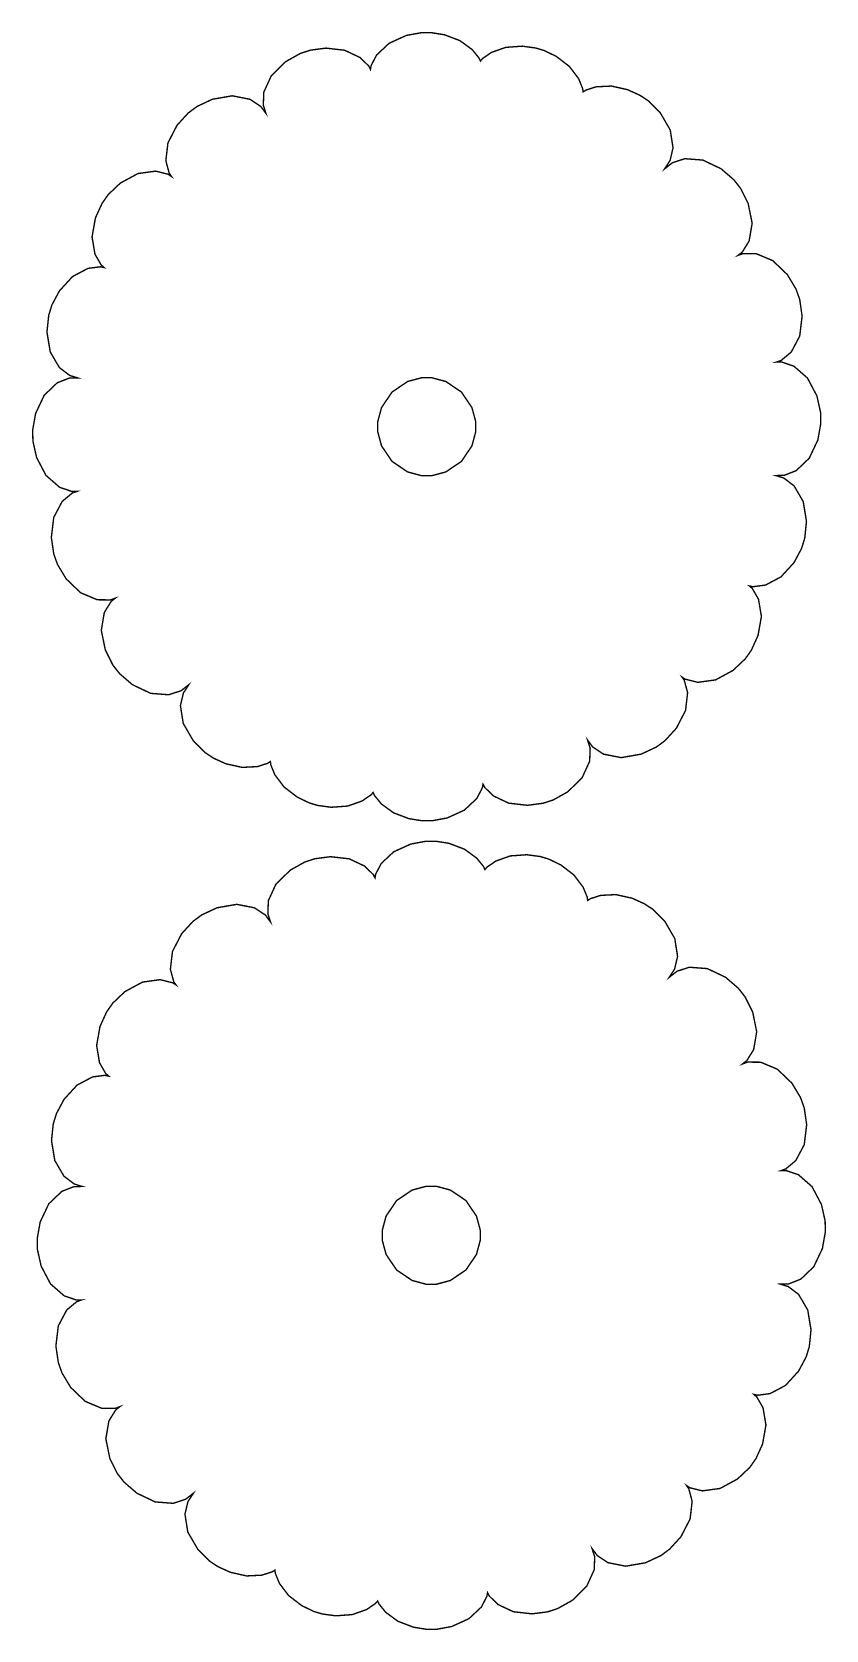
# Model space of a CAD drawing. Extents: x 0.7 to 27.4, y 1.6 to 10.2.
# Drawn here: x 6.113 to 7.63, y 1.696 to 4.75 of the extents above; entities that cross this region are included whole.
import ezdxf

# ---------------------------------------------------------------- set-up
doc = ezdxf.new("R2010")
doc.units = 0
doc.header["$MEASUREMENT"] = 0

msp = doc.modelspace()

# ---------------------------------------------------------------- linework, layer by layer
at = {"color": 0, "const_width": 0.00266}
for points in [[(6.86729, 4.74869), (6.87576, 4.74869), (6.90115, 4.74468), (6.93072, 4.7334), (6.95421, 4.71625), (6.96696, 4.70047), (6.96978, 4.6945), (6.97412, 4.69943), (6.99089, 4.71089), (7.01828, 4.7206), (7.04986, 4.72287), (7.07536, 4.7194), (7.0835, 4.71696), (7.09158, 4.71457), (7.11481, 4.7034), (7.13992, 4.68408), (7.15744, 4.66092), (7.16515, 4.64208), (7.16613, 4.63558), (7.17171, 4.63906), (7.19103, 4.64524), (7.22011, 4.64665), (7.25097, 4.63976), (7.27447, 4.62912), (7.28157, 4.62446), (7.28157, 4.62446), (7.28162, 4.62446), (7.28162, 4.62446), (7.29036, 4.61871), (7.31326, 4.59603), (7.33257, 4.56267), (7.33794, 4.5286), (7.33225, 4.50439), (7.32801, 4.49789), (7.32801, 4.49789), (7.32487, 4.49317), (7.32178, 4.48844), (7.32178, 4.48844), (7.32178, 4.48844), (7.32622, 4.49192), (7.33068, 4.49539), (7.33068, 4.49539), (7.33681, 4.50022), (7.36046, 4.50786), (7.39486, 4.50521), (7.42964, 4.48867), (7.45404, 4.46767), (7.46056, 4.45936), (7.46701, 4.45111), (7.48144, 4.42236), (7.4891, 4.3846), (7.48335, 4.35058), (7.47021, 4.32943), (7.46414, 4.32465), (7.46414, 4.32465), (7.46235, 4.32324), (7.46235, 4.32324), (7.46235, 4.32324), (7.46451, 4.324), (7.46451, 4.324), (7.47185, 4.32661), (7.49669, 4.32644), (7.52849, 4.3131), (7.55632, 4.2864), (7.57286, 4.25885), (7.57644, 4.24892), (7.57644, 4.24892), (7.57644, 4.24886), (7.57644, 4.24886), (7.57997, 4.23899), (7.58458, 4.20714), (7.57997, 4.16889), (7.56381, 4.1384), (7.54471, 4.1225), (7.53737, 4.11985), (7.53737, 4.11985), (7.53554, 4.11919), (7.53554, 4.11919), (7.53554, 4.11919), (7.53749, 4.11925), (7.53749, 4.11925), (7.54525, 4.11947), (7.56879, 4.11143), (7.59478, 4.08876), (7.61279, 4.05469), (7.61985, 4.02328), (7.62007, 4.01275), (7.62007, 4.01275), (7.62007, 4.01269), (7.62007, 4.01269), (7.62028, 4.00222), (7.61469, 3.97054), (7.59825, 3.93565), (7.57329, 3.91183), (7.55013, 3.90272), (7.54238, 3.90256), (7.54238, 3.90256), (7.5345, 3.9024), (7.5345, 3.9024), (7.5345, 3.9024), (7.53825, 3.90126), (7.54204, 3.90007), (7.54204, 3.90007), (7.54943, 3.89779), (7.56922, 3.88271), (7.58664, 3.85292), (7.59293, 3.81489), (7.58963, 3.78288), (7.58653, 3.77279), (7.58356, 3.76318), (7.56907, 3.73606), (7.54411, 3.70876), (7.5146, 3.69314), (7.4911, 3.69006), (7.48378, 3.69151), (7.48936, 3.68664), (7.50125, 3.66607), (7.50678, 3.63319), (7.50032, 3.59674), (7.48757, 3.56874), (7.48178, 3.56049), (7.47575, 3.55203), (7.45264, 3.53011), (7.41911, 3.51193), (7.38519, 3.50732), (7.36133, 3.51329), (7.35499, 3.51753), (7.35938, 3.51124), (7.36578, 3.48753), (7.36182, 3.45356), (7.34429, 3.41965), (7.32286, 3.39611), (7.31451, 3.38992), (7.30604, 3.38368), (7.27686, 3.37007), (7.23893, 3.36344), (7.20503, 3.37011), (7.18431, 3.38379), (7.17969, 3.39003), (7.17969, 3.39003), (7.17708, 3.39356), (7.17453, 3.39708), (7.17453, 3.39708), (7.17453, 3.39708), (7.17583, 3.39296), (7.17719, 3.38878), (7.17719, 3.38878), (7.17958, 3.3814), (7.1786, 3.35656), (7.16428, 3.32514), (7.13678, 3.29812), (7.10872, 3.28244), (7.09874, 3.27919), (7.09874, 3.27919), (7.09868, 3.27919), (7.09868, 3.27919), (7.08936, 3.27621), (7.05985, 3.27235), (7.02403, 3.27642), (6.99457, 3.29031), (6.97819, 3.30643), (6.97483, 3.31287), (6.97358, 3.30572), (6.96289, 3.28532), (6.93913, 3.26307), (6.90636, 3.24815), (6.87706, 3.24274), (6.86729, 3.24274), (6.85878, 3.24274), (6.83339, 3.24681), (6.80382, 3.25803), (6.78033, 3.27518), (6.76758, 3.29096), (6.76481, 3.29688), (6.76042, 3.29199), (6.74365, 3.28054), (6.71631, 3.27089), (6.68474, 3.26861), (6.65918, 3.27203), (6.6511, 3.27442), (6.64296, 3.27686), (6.61974, 3.28808), (6.59462, 3.3074), (6.5771, 3.33057), (6.56939, 3.34939), (6.56847, 3.35585), (6.56288, 3.35243), (6.54351, 3.34625), (6.51449, 3.34483), (6.48356, 3.35167), (6.46007, 3.36231), (6.45301, 3.36697), (6.44422, 3.37278), (6.42133, 3.3954), (6.40201, 3.42876), (6.3966, 3.46283), (6.40235, 3.48708), (6.40663, 3.49354), (6.40663, 3.49354), (6.40972, 3.49826), (6.41282, 3.50293), (6.41282, 3.50293), (6.41282, 3.50293), (6.40836, 3.49946), (6.40392, 3.49599), (6.40392, 3.49599), (6.39779, 3.49121), (6.37414, 3.48361), (6.33968, 3.48628), (6.3049, 3.50282), (6.28049, 3.52376), (6.27403, 3.53201), (6.26753, 3.54031), (6.2531, 3.56912), (6.24544, 3.60688), (6.25119, 3.6409), (6.26432, 3.662), (6.27046, 3.66678), (6.27046, 3.66678), (6.27225, 3.66818), (6.27225, 3.66818), (6.27225, 3.66818), (6.27013, 3.66743), (6.27013, 3.66743), (6.26281, 3.66482), (6.2379, 3.66504), (6.20606, 3.67839), (6.17822, 3.70503), (6.16168, 3.73264), (6.15815, 3.74251), (6.15462, 3.75244), (6.14996, 3.78429), (6.15457, 3.82254), (6.17074, 3.85303), (6.18989, 3.86893), (6.19721, 3.87153), (6.19721, 3.87153), (6.19906, 3.87218), (6.19906, 3.87218), (6.19906, 3.87218), (6.1971, 3.87213), (6.1971, 3.87213), (6.18929, 3.87196), (6.16581, 3.87999), (6.13976, 3.90272), (6.12181, 3.93679), (6.11475, 3.96821), (6.11453, 3.97868), (6.11426, 3.98921), (6.11985, 4.02089), (6.13629, 4.05578), (6.16124, 4.07964), (6.1844, 4.08871), (6.19222, 4.08886), (6.19222, 4.08886), (6.20008, 4.08903), (6.20008, 4.08903), (6.20008, 4.08903), (6.19629, 4.09022), (6.19254, 4.09136), (6.19254, 4.09136), (6.18511, 4.09369), (6.16531, 4.10878), (6.14789, 4.13857), (6.1416, 4.17654), (6.14492, 4.20856), (6.14806, 4.21858), (6.15099, 4.22825), (6.16547, 4.25537), (6.19049, 4.28267), (6.22, 4.29829), (6.24349, 4.30132), (6.25087, 4.29986), (6.24522, 4.30479), (6.23335, 4.32536), (6.22775, 4.35824), (6.23421, 4.39469), (6.24696, 4.42269), (6.25282, 4.43088), (6.25879, 4.4394), (6.2819, 4.46132), (6.31549, 4.47949), (6.34939, 4.4841), (6.37321, 4.47814), (6.37961, 4.47385), (6.37517, 4.48019), (6.36876, 4.5039), (6.37272, 4.53792), (6.39025, 4.57183), (6.41168, 4.59532), (6.42008, 4.60146), (6.42008, 4.60146), (6.42008, 4.60151), (6.42008, 4.60151), (6.42854, 4.60775), (6.45768, 4.62142), (6.49561, 4.62804), (6.52951, 4.62136), (6.55024, 4.60764), (6.5549, 4.60135), (6.5549, 4.60135), (6.55746, 4.59782), (6.56006, 4.59429), (6.56006, 4.59429), (6.56006, 4.59429), (6.55871, 4.59847), (6.5574, 4.60265), (6.5574, 4.60265), (6.55501, 4.61008), (6.55593, 4.63493), (6.57026, 4.66635), (6.59776, 4.69331), (6.62587, 4.70904), (6.6359, 4.71224), (6.64518, 4.71528), (6.67469, 4.71913), (6.7105, 4.71506), (6.73996, 4.70111), (6.7564, 4.685), (6.75976, 4.6785), (6.76096, 4.68571), (6.77165, 4.70611), (6.79542, 4.7284), (6.82818, 4.74333), (6.85747, 4.74869), (6.86729, 4.74869)], [(6.86729, 4.08946), (6.85813, 4.08946), (6.83078, 4.08214), (6.801, 4.06201), (6.78087, 4.03222), (6.77354, 4.00489), (6.77354, 3.99571), (6.77354, 3.9866), (6.78087, 3.95925), (6.801, 3.92947), (6.83078, 3.90935), (6.85813, 3.90196), (6.86729, 3.90196), (6.87642, 3.90196), (6.90375, 3.90935), (6.93354, 3.92947), (6.95367, 3.95925), (6.96104, 3.9866), (6.96104, 3.99571), (6.96104, 4.00489), (6.95367, 4.03222), (6.93354, 4.06201), (6.90375, 4.08214), (6.87642, 4.08946), (6.86729, 4.08946)], [(6.86729, 4.08946), (6.85813, 4.08946), (6.83078, 4.08214), (6.801, 4.06201), (6.78087, 4.03222), (6.77354, 4.00489), (6.77354, 3.99571), (6.77354, 3.9866), (6.78087, 3.95925), (6.801, 3.92947), (6.83078, 3.90935), (6.85813, 3.90196), (6.86729, 3.90196), (6.87642, 3.90196), (6.90375, 3.90935), (6.93354, 3.92947), (6.95367, 3.95925), (6.96104, 3.9866), (6.96104, 3.99571), (6.96104, 4.00489), (6.95367, 4.03222), (6.93354, 4.06201), (6.90375, 4.08214), (6.87642, 4.08946), (6.86729, 4.08946)], [(6.86729, 4.08946), (6.85813, 4.08946), (6.83078, 4.08214), (6.801, 4.06201), (6.78087, 4.03222), (6.77354, 4.00489), (6.77354, 3.99571), (6.77354, 3.9866), (6.78087, 3.95925), (6.801, 3.92947), (6.83078, 3.90935), (6.85813, 3.90196), (6.86729, 3.90196), (6.87642, 3.90196), (6.90375, 3.90935), (6.93354, 3.92947), (6.95367, 3.95925), (6.96104, 3.9866), (6.96104, 3.99571), (6.96104, 4.00489), (6.95367, 4.03222), (6.93354, 4.06201), (6.90375, 4.08214), (6.87642, 4.08946), (6.86729, 4.08946)], [(6.86729, 4.08946), (6.85813, 4.08946), (6.83078, 4.08214), (6.801, 4.06201), (6.78087, 4.03222), (6.77354, 4.00489), (6.77354, 3.99571), (6.77354, 3.9866), (6.78087, 3.95925), (6.801, 3.92947), (6.83078, 3.90935), (6.85813, 3.90196), (6.86729, 3.90196), (6.87642, 3.90196), (6.90375, 3.90935), (6.93354, 3.92942), (6.95367, 3.95925), (6.96104, 3.9866), (6.96104, 3.99571), (6.96104, 4.00489), (6.95367, 4.03222), (6.93354, 4.06201), (6.90375, 4.08214), (6.87642, 4.08946), (6.86729, 4.08946)], [(6.86729, 4.08946), (6.85813, 4.08946), (6.83078, 4.08214), (6.801, 4.06201), (6.78087, 4.03222), (6.77354, 4.00489), (6.77354, 3.99571), (6.77354, 3.9866), (6.78087, 3.95925), (6.801, 3.92942), (6.83078, 3.90935), (6.85813, 3.90196), (6.86729, 3.90196), (6.87642, 3.90196), (6.90375, 3.90935), (6.93354, 3.92942), (6.95367, 3.95925), (6.96104, 3.9866), (6.96104, 3.99571), (6.96104, 4.00489), (6.95367, 4.03222), (6.93354, 4.06201), (6.90375, 4.08214), (6.87642, 4.08946), (6.86729, 4.08946)], [(6.86729, 4.08946), (6.85813, 4.08946), (6.83078, 4.08214), (6.801, 4.06201), (6.78087, 4.03222), (6.77354, 4.00489), (6.77354, 3.99571), (6.77354, 3.9866), (6.78087, 3.95925), (6.801, 3.92942), (6.83078, 3.90935), (6.85813, 3.90196), (6.86729, 3.90196), (6.87642, 3.90196), (6.90375, 3.90935), (6.93354, 3.92942), (6.95367, 3.95925), (6.96104, 3.9866), (6.96104, 3.99571), (6.96104, 4.00489), (6.95367, 4.03222), (6.93354, 4.06201), (6.90375, 4.08214), (6.87642, 4.08946), (6.86729, 4.08946)], [(6.86729, 4.08946), (6.85813, 4.08946), (6.83078, 4.08214), (6.801, 4.06201), (6.78087, 4.03222), (6.77354, 4.00489), (6.77354, 3.99571), (6.77354, 3.9866), (6.78087, 3.95925), (6.801, 3.92942), (6.83078, 3.90935), (6.85813, 3.90196), (6.86729, 3.90196), (6.87642, 3.90196), (6.90375, 3.90935), (6.93354, 3.92942), (6.95367, 3.95925), (6.96104, 3.9866), (6.96104, 3.99571), (6.96104, 4.00489), (6.95367, 4.03222), (6.93354, 4.06201), (6.90375, 4.08214), (6.87642, 4.08946), (6.86729, 4.08946)], [(6.86729, 4.08946), (6.85813, 4.08946), (6.83078, 4.08214), (6.801, 4.06201), (6.78087, 4.03222), (6.77354, 4.00489), (6.77354, 3.99571), (6.77354, 3.9866), (6.78087, 3.95925), (6.801, 3.92942), (6.83078, 3.90935), (6.85813, 3.90196), (6.86729, 3.90196), (6.87642, 3.90196), (6.90375, 3.90935), (6.93354, 3.92942), (6.95367, 3.95925), (6.96104, 3.9866), (6.96104, 3.99571), (6.96104, 4.00489), (6.95367, 4.03222), (6.93354, 4.06201), (6.90375, 4.08214), (6.87642, 4.08946), (6.86729, 4.08946)], [(6.86729, 4.08946), (6.85813, 4.08946), (6.83078, 4.08214), (6.801, 4.06201), (6.78087, 4.03222), (6.77354, 4.00489), (6.77354, 3.99571), (6.77354, 3.9866), (6.78087, 3.95925), (6.801, 3.92942), (6.83078, 3.90935), (6.85813, 3.90196), (6.86729, 3.90196), (6.87642, 3.90196), (6.90375, 3.90935), (6.93354, 3.92942), (6.95367, 3.95925), (6.96104, 3.9866), (6.96104, 3.99571), (6.96104, 4.00489), (6.95367, 4.03222), (6.93354, 4.06201), (6.90375, 4.08214), (6.87642, 4.08946), (6.86729, 4.08946)], [(6.86729, 4.08946), (6.85813, 4.08946), (6.83078, 4.08214), (6.801, 4.06201), (6.78087, 4.03222), (6.77354, 4.00489), (6.77354, 3.99571), (6.77354, 3.9866), (6.78087, 3.95925), (6.801, 3.92942), (6.83078, 3.90935), (6.85813, 3.90196), (6.86729, 3.90196), (6.87642, 3.90196), (6.90375, 3.90935), (6.93354, 3.92942), (6.95367, 3.95925), (6.96104, 3.9866), (6.96104, 3.99571), (6.96104, 4.00489), (6.95367, 4.03222), (6.93354, 4.06201), (6.90375, 4.08214), (6.87642, 4.08946), (6.86729, 4.08946)], [(6.86729, 4.08946), (6.85813, 4.08946), (6.83078, 4.08214), (6.801, 4.06201), (6.78087, 4.03222), (6.77354, 4.00489), (6.77354, 3.99571), (6.77354, 3.9866), (6.78087, 3.95925), (6.801, 3.92942), (6.83078, 3.90935), (6.85813, 3.90196), (6.86729, 3.90196), (6.87642, 3.90196), (6.90375, 3.90935), (6.93354, 3.92942), (6.95367, 3.95925), (6.96104, 3.9866), (6.96104, 3.99571), (6.96104, 4.00489), (6.95367, 4.03222), (6.93354, 4.06201), (6.90375, 4.08214), (6.87642, 4.08946), (6.86729, 4.08946)], [(6.86729, 4.08946), (6.85813, 4.08946), (6.83078, 4.08214), (6.801, 4.06201), (6.78087, 4.03222), (6.77354, 4.00489), (6.77354, 3.99571), (6.77354, 3.9866), (6.78087, 3.95925), (6.801, 3.92942), (6.83078, 3.90935), (6.85813, 3.90196), (6.86729, 3.90196), (6.87642, 3.90196), (6.90375, 3.90935), (6.93354, 3.92942), (6.95367, 3.95925), (6.96104, 3.9866), (6.96104, 3.99571), (6.96104, 4.00489), (6.95367, 4.03222), (6.93354, 4.06201), (6.90375, 4.08214), (6.87642, 4.08946), (6.86729, 4.08946)], [(6.86729, 4.08946), (6.85813, 4.08946), (6.83078, 4.08214), (6.801, 4.06201), (6.78087, 4.03222), (6.77354, 4.00489), (6.77354, 3.99571), (6.77354, 3.9866), (6.78087, 3.95925), (6.801, 3.92942), (6.83078, 3.90935), (6.85813, 3.90196), (6.86729, 3.90196), (6.87642, 3.90196), (6.90375, 3.90935), (6.93354, 3.92942), (6.95367, 3.95925), (6.96104, 3.9866), (6.96104, 3.99571), (6.96104, 4.00489), (6.95367, 4.03222), (6.93354, 4.06201), (6.90375, 4.08214), (6.87642, 4.08946), (6.86729, 4.08946)], [(6.86729, 4.08946), (6.85813, 4.08946), (6.83078, 4.08214), (6.801, 4.06201), (6.78087, 4.03222), (6.77354, 4.00489), (6.77354, 3.99571), (6.77354, 3.9866), (6.78087, 3.95925), (6.801, 3.92942), (6.83078, 3.90935), (6.85813, 3.90196), (6.86729, 3.90196), (6.87642, 3.90196), (6.90375, 3.90935), (6.93354, 3.92942), (6.95367, 3.95925), (6.96104, 3.9866), (6.96104, 3.99571), (6.96104, 4.00489), (6.95367, 4.03222), (6.93354, 4.06201), (6.90375, 4.08214), (6.87642, 4.08946), (6.86729, 4.08946)], [(6.86729, 4.08946), (6.85813, 4.08946), (6.83078, 4.08214), (6.801, 4.06201), (6.78087, 4.03222), (6.77354, 4.00489), (6.77354, 3.99571), (6.77354, 3.9866), (6.78087, 3.95925), (6.801, 3.92942), (6.83078, 3.90935), (6.85813, 3.90196), (6.86729, 3.90196), (6.87642, 3.90196), (6.90375, 3.90935), (6.93354, 3.92942), (6.95367, 3.95925), (6.96104, 3.9866), (6.96104, 3.99571), (6.96104, 4.00489), (6.95367, 4.03222), (6.93354, 4.06201), (6.90375, 4.08214), (6.87642, 4.08946), (6.86729, 4.08946)], [(6.86729, 4.08946), (6.85813, 4.08946), (6.83078, 4.08214), (6.801, 4.06201), (6.78087, 4.03222), (6.77354, 4.00489), (6.77354, 3.99571), (6.77354, 3.9866), (6.78087, 3.95925), (6.801, 3.92942), (6.83078, 3.90935), (6.85813, 3.90196), (6.86729, 3.90196), (6.87642, 3.90196), (6.90375, 3.90935), (6.93354, 3.92942), (6.95367, 3.95925), (6.96104, 3.9866), (6.96104, 3.99571), (6.96104, 4.00489), (6.95367, 4.03222), (6.93354, 4.06201), (6.90375, 4.08214), (6.87642, 4.08946), (6.86729, 4.08946)], [(6.86729, 4.08946), (6.85813, 4.08946), (6.83078, 4.08214), (6.801, 4.06201), (6.78087, 4.03222), (6.77354, 4.00489), (6.77354, 3.99571), (6.77354, 3.9866), (6.78087, 3.95925), (6.801, 3.92942), (6.83078, 3.90935), (6.85813, 3.90196), (6.86729, 3.90196), (6.87642, 3.90196), (6.90375, 3.90935), (6.93354, 3.92942), (6.95367, 3.95925), (6.96104, 3.9866), (6.96104, 3.99571), (6.96104, 4.00489), (6.95367, 4.03222), (6.93354, 4.06201), (6.90375, 4.08214), (6.87642, 4.08946), (6.86729, 4.08946)], [(6.86729, 4.08946), (6.85813, 4.08946), (6.83078, 4.08214), (6.801, 4.06201), (6.78087, 4.03222), (6.77354, 4.00489), (6.77354, 3.99571), (6.77354, 3.9866), (6.78087, 3.95925), (6.801, 3.92942), (6.83078, 3.90935), (6.85813, 3.90196), (6.86729, 3.90196), (6.87642, 3.90196), (6.90375, 3.90935), (6.93354, 3.92942), (6.95367, 3.95925), (6.96104, 3.9866), (6.96104, 3.99571), (6.96104, 4.00489), (6.95367, 4.03222), (6.93354, 4.06201), (6.90375, 4.08214), (6.87642, 4.08946), (6.86729, 4.08946)], [(6.86729, 4.08946), (6.85813, 4.08946), (6.83078, 4.08214), (6.801, 4.06201), (6.78087, 4.03222), (6.77354, 4.00489), (6.77354, 3.99571), (6.77354, 3.9866), (6.78087, 3.95925), (6.801, 3.92942), (6.83078, 3.90935), (6.85813, 3.90196), (6.86729, 3.90196), (6.87642, 3.90196), (6.90375, 3.90935), (6.93354, 3.92942), (6.95367, 3.95925), (6.96104, 3.9866), (6.96104, 3.99571), (6.96104, 4.00489), (6.95367, 4.03222), (6.93354, 4.06201), (6.90375, 4.08214), (6.87642, 4.08946), (6.86729, 4.08946)], [(6.86729, 4.08946), (6.85813, 4.08946), (6.83078, 4.08214), (6.801, 4.06201), (6.78087, 4.03222), (6.77354, 4.00489), (6.77354, 3.99571), (6.77354, 3.9866), (6.78087, 3.95925), (6.801, 3.92942), (6.83078, 3.90935), (6.85813, 3.90196), (6.86729, 3.90196), (6.87642, 3.90196), (6.90375, 3.90935), (6.93354, 3.92942), (6.95367, 3.95925), (6.96104, 3.9866), (6.96104, 3.99571), (6.96104, 4.00489), (6.95367, 4.03222), (6.93354, 4.06201), (6.90375, 4.08214), (6.87642, 4.08946), (6.86729, 4.08946)], [(6.86729, 4.08946), (6.85813, 4.08946), (6.83078, 4.08214), (6.801, 4.06201), (6.78087, 4.03222), (6.77354, 4.00489), (6.77354, 3.99571), (6.77354, 3.9866), (6.78087, 3.95925), (6.801, 3.92942), (6.83078, 3.90935), (6.85813, 3.90196), (6.86729, 3.90196), (6.87642, 3.90196), (6.90375, 3.90935), (6.93354, 3.92942), (6.95367, 3.95925), (6.96104, 3.9866), (6.96104, 3.99571), (6.96104, 4.00489), (6.95367, 4.03222), (6.93354, 4.06201), (6.90375, 4.08214), (6.87642, 4.08946), (6.86729, 4.08946)], [(6.87597, 3.20372), (6.88444, 3.20372), (6.90983, 3.19971), (6.9394, 3.18847), (6.96289, 3.17133), (6.97564, 3.15554), (6.97846, 3.14958), (6.98281, 3.15451), (6.99957, 3.16596), (7.02696, 3.17563), (7.05854, 3.1779), (7.08404, 3.17449), (7.09218, 3.17204), (7.10026, 3.16965), (7.12349, 3.15842), (7.1486, 3.13911), (7.16613, 3.11594), (7.17383, 3.09711), (7.17481, 3.0906), (7.18039, 3.09407), (7.19976, 3.10026), (7.22879, 3.10167), (7.25971, 3.09483), (7.28321, 3.08421), (7.29031, 3.07954), (7.29904, 3.07379), (7.32194, 3.05111), (7.34125, 3.01774), (7.34662, 2.98367), (7.34093, 2.95947), (7.33669, 2.95296), (7.33669, 2.95296), (7.33356, 2.94824), (7.33046, 2.94353), (7.33046, 2.94353), (7.33046, 2.94353), (7.3349, 2.947), (7.33936, 2.95047), (7.33936, 2.95047), (7.34549, 2.95529), (7.36914, 2.96294), (7.40354, 2.96029), (7.43832, 2.94374), (7.46272, 2.92275), (7.46924, 2.91444), (7.47569, 2.90619), (7.49013, 2.87739), (7.49778, 2.83968), (7.49203, 2.80561), (7.47889, 2.7845), (7.47282, 2.77968), (7.47282, 2.77968), (7.47103, 2.77826), (7.47103, 2.77826), (7.47103, 2.77826), (7.47319, 2.77903), (7.47319, 2.77903), (7.48047, 2.78168), (7.50538, 2.78147), (7.53722, 2.76812), (7.565, 2.74149), (7.5816, 2.71386), (7.58513, 2.70394), (7.58865, 2.69407), (7.59326, 2.66222), (7.58865, 2.62397), (7.57249, 2.59347), (7.55339, 2.57753), (7.54606, 2.57493), (7.54606, 2.57493), (7.54428, 2.57428), (7.54428, 2.57428), (7.54428, 2.57428), (7.54617, 2.57433), (7.54617, 2.57433), (7.55393, 2.57449), (7.57747, 2.56651), (7.60346, 2.54378), (7.62147, 2.50976), (7.62853, 2.47831), (7.62875, 2.46778), (7.62896, 2.45731), (7.62337, 2.42563), (7.60693, 2.39074), (7.58197, 2.36692), (7.55881, 2.35781), (7.55106, 2.35764), (7.55106, 2.35764), (7.54318, 2.35742), (7.54318, 2.35742), (7.54318, 2.35742), (7.54693, 2.35628), (7.55072, 2.35508), (7.55072, 2.35508), (7.55811, 2.35281), (7.5779, 2.33772), (7.59532, 2.308), (7.60161, 2.26997), (7.59831, 2.23796), (7.59521, 2.22786), (7.59224, 2.21826), (7.57775, 2.19114), (7.55279, 2.16379), (7.52328, 2.14822), (7.49978, 2.14513), (7.49246, 2.1466), (7.49804, 2.14171), (7.50993, 2.12115), (7.51546, 2.08826), (7.509, 2.05181), (7.49625, 2.02382), (7.49046, 2.01557), (7.48443, 2.00711), (7.46132, 1.98519), (7.42779, 1.96701), (7.39388, 1.9624), (7.37001, 1.96838), (7.36367, 1.9726), (7.36806, 1.96631), (7.37446, 1.9426), (7.3705, 1.90858), (7.35297, 1.87472), (7.33154, 1.85118), (7.32319, 1.845), (7.31472, 1.83876), (7.28554, 1.82508), (7.24761, 1.81847), (7.21376, 1.82514), (7.19303, 1.83886), (7.18842, 1.84511), (7.18842, 1.84511), (7.18582, 1.84864), (7.18321, 1.85215), (7.18321, 1.85215), (7.18321, 1.85215), (7.18451, 1.84799), (7.18587, 1.84381), (7.18587, 1.84381), (7.18826, 1.83643), (7.18728, 1.81158), (7.17296, 1.78017), (7.14546, 1.75319), (7.1174, 1.73747), (7.10742, 1.73421), (7.0981, 1.73122), (7.06853, 1.72743), (7.03271, 1.7315), (7.00325, 1.74539), (6.98687, 1.7615), (6.98351, 1.76796), (6.98226, 1.76079), (6.97163, 1.7404), (6.94786, 1.71815), (6.91504, 1.70324), (6.88574, 1.69781), (6.87597, 1.69781), (6.86746, 1.69781), (6.84207, 1.70188), (6.8125, 1.71311), (6.78901, 1.73025), (6.77626, 1.74604), (6.77349, 1.75196), (6.7691, 1.74707), (6.75233, 1.73562), (6.72499, 1.72597), (6.69342, 1.72368), (6.66786, 1.72711), (6.65978, 1.72949), (6.65164, 1.73193), (6.62842, 1.74317), (6.60331, 1.76243), (6.58578, 1.78564), (6.57807, 1.80447), (6.57715, 1.81093), (6.57156, 1.80751), (6.55219, 1.80132), (6.52317, 1.79986), (6.49224, 1.80675), (6.46875, 1.81739), (6.46169, 1.822), (6.4529, 1.82781), (6.43001, 1.85047), (6.41069, 1.88385), (6.40528, 1.91792), (6.41103, 1.94211), (6.41531, 1.94857), (6.41531, 1.94857), (6.4184, 1.95329), (6.4215, 1.95801), (6.4215, 1.95801), (6.4215, 1.95801), (6.41704, 1.95454), (6.4126, 1.95107), (6.4126, 1.95107), (6.40647, 1.94629), (6.38282, 1.93864), (6.34836, 1.94129), (6.31358, 1.95785), (6.28917, 1.97885), (6.28271, 1.98708), (6.27621, 1.99539), (6.26178, 2.02419), (6.25413, 2.0619), (6.25988, 2.09597), (6.273, 2.11708), (6.27914, 2.12185), (6.27914, 2.12185), (6.28093, 2.12326), (6.28093, 2.12326), (6.28093, 2.12326), (6.27881, 2.12244), (6.27881, 2.12244), (6.27149, 2.11985), (6.24658, 2.12007), (6.21474, 2.1334), (6.1869, 2.1601), (6.17036, 2.18772), (6.16683, 2.1976), (6.16331, 2.20751), (6.15864, 2.23936), (6.16325, 2.27761), (6.17942, 2.30811), (6.19857, 2.324), (6.20589, 2.32661), (6.20589, 2.32661), (6.20774, 2.32726), (6.20774, 2.32726), (6.20774, 2.32726), (6.20578, 2.32721), (6.20578, 2.32721), (6.19797, 2.32704), (6.17449, 2.33507), (6.14844, 2.35781), (6.13049, 2.39182), (6.12343, 2.42329), (6.12321, 2.43375), (6.12294, 2.44428), (6.12858, 2.47597), (6.14501, 2.51079), (6.16997, 2.53467), (6.19308, 2.54372), (6.2009, 2.54389), (6.2009, 2.54389), (6.20876, 2.54411), (6.20876, 2.54411), (6.20876, 2.54411), (6.20497, 2.54525), (6.20122, 2.54639), (6.20122, 2.54639), (6.19379, 2.54872), (6.17399, 2.56381), (6.15657, 2.59358), (6.15028, 2.63163), (6.1536, 2.66363), (6.15674, 2.67367), (6.15972, 2.68332), (6.17415, 2.71044), (6.19917, 2.73774), (6.22868, 2.75336), (6.25217, 2.7564), (6.25956, 2.75493), (6.2539, 2.75988), (6.24203, 2.78043), (6.23649, 2.81332), (6.24294, 2.84978), (6.25569, 2.87776), (6.2615, 2.88596), (6.26747, 2.89447), (6.29058, 2.91639), (6.32417, 2.93457), (6.35807, 2.93918), (6.38189, 2.93321), (6.38829, 2.92893), (6.38385, 2.93528), (6.37744, 2.95899), (6.3814, 2.993), (6.39893, 3.02686), (6.42036, 3.0504), (6.42876, 3.05653), (6.43722, 3.06282), (6.46636, 3.0765), (6.50429, 3.08311), (6.53819, 3.07644), (6.55892, 3.06272), (6.56358, 3.05643), (6.56358, 3.05643), (6.56619, 3.0529), (6.56879, 3.04937), (6.56879, 3.04937), (6.56879, 3.04937), (6.56743, 3.05354), (6.56608, 3.05772), (6.56608, 3.05772), (6.56369, 3.06515), (6.56461, 3.09), (6.57894, 3.12142), (6.60644, 3.14839), (6.63456, 3.16411), (6.64458, 3.16732), (6.65386, 3.17031), (6.68338, 3.17415), (6.71918, 3.17008), (6.74864, 3.15619), (6.76503, 3.14008), (6.76844, 3.13357), (6.76964, 3.14079), (6.78033, 3.16118), (6.8041, 3.18349), (6.83686, 3.19835), (6.86615, 3.20372), (6.87597, 3.20372)], [(6.87597, 2.54454), (6.86681, 2.54454), (6.83946, 2.53722), (6.80968, 2.51708), (6.78956, 2.48731), (6.78222, 2.45996), (6.78222, 2.45079), (6.78222, 2.44168), (6.78956, 2.41433), (6.80968, 2.3845), (6.83946, 2.36442), (6.86681, 2.35704), (6.87597, 2.35704), (6.8851, 2.35704), (6.91243, 2.36442), (6.94222, 2.3845), (6.96235, 2.41433), (6.96972, 2.44168), (6.96972, 2.45079), (6.96972, 2.45996), (6.96235, 2.48731), (6.94228, 2.51708), (6.91243, 2.53722), (6.8851, 2.54454), (6.87597, 2.54454)], [(6.87597, 2.54454), (6.86681, 2.54454), (6.83946, 2.53722), (6.80968, 2.51708), (6.78956, 2.48731), (6.78222, 2.45996), (6.78222, 2.45079), (6.78222, 2.44168), (6.78956, 2.41433), (6.80968, 2.3845), (6.83946, 2.36442), (6.86681, 2.35704), (6.87597, 2.35704), (6.8851, 2.35704), (6.91243, 2.36442), (6.94222, 2.3845), (6.96235, 2.41433), (6.96972, 2.44168), (6.96972, 2.45079), (6.96972, 2.45996), (6.96235, 2.48731), (6.94228, 2.51708), (6.91243, 2.53722), (6.8851, 2.54454), (6.87597, 2.54454)], [(6.87597, 2.54454), (6.86681, 2.54454), (6.83946, 2.53722), (6.80968, 2.51708), (6.78956, 2.48731), (6.78222, 2.45996), (6.78222, 2.45079), (6.78222, 2.44168), (6.78956, 2.41433), (6.80968, 2.3845), (6.83946, 2.36442), (6.86681, 2.35704), (6.87597, 2.35704), (6.8851, 2.35704), (6.91243, 2.36442), (6.94222, 2.3845), (6.96235, 2.41433), (6.96972, 2.44168), (6.96972, 2.45079), (6.96972, 2.45996), (6.96235, 2.48731), (6.94228, 2.51708), (6.91243, 2.53722), (6.8851, 2.54454), (6.87597, 2.54454)], [(6.87597, 2.54454), (6.86681, 2.54454), (6.83946, 2.53722), (6.80968, 2.51708), (6.78956, 2.48731), (6.78222, 2.45996), (6.78222, 2.45079), (6.78222, 2.44168), (6.78956, 2.41433), (6.80968, 2.3845), (6.83946, 2.36442), (6.86681, 2.35704), (6.87597, 2.35704), (6.88504, 2.35704), (6.91243, 2.36442), (6.94222, 2.3845), (6.96235, 2.41428), (6.96972, 2.44162), (6.96972, 2.45074), (6.96972, 2.4599), (6.96235, 2.48731), (6.94228, 2.51708), (6.91243, 2.53722), (6.8851, 2.54454), (6.87597, 2.54454)], [(6.87597, 2.54449), (6.86681, 2.54449), (6.83946, 2.53717), (6.80968, 2.51708), (6.78956, 2.48725), (6.78222, 2.4599), (6.78222, 2.45074), (6.78222, 2.44162), (6.78956, 2.41428), (6.80968, 2.3845), (6.83946, 2.36436), (6.86681, 2.35699), (6.87597, 2.35699), (6.8851, 2.35699), (6.91243, 2.36436), (6.94222, 2.3845), (6.96235, 2.41428), (6.96972, 2.44162), (6.96972, 2.45074), (6.96972, 2.4599), (6.96235, 2.48725), (6.94228, 2.51708), (6.91243, 2.53717), (6.8851, 2.54449), (6.87597, 2.54449)], [(6.87597, 2.54449), (6.86681, 2.54449), (6.83946, 2.53717), (6.80968, 2.51708), (6.78956, 2.48725), (6.78222, 2.4599), (6.78222, 2.45074), (6.78222, 2.44162), (6.78956, 2.41428), (6.80968, 2.3845), (6.83946, 2.36436), (6.86681, 2.35699), (6.87597, 2.35699), (6.8851, 2.35699), (6.91243, 2.36436), (6.94222, 2.3845), (6.96235, 2.41428), (6.96972, 2.44162), (6.96972, 2.45074), (6.96972, 2.4599), (6.96235, 2.48725), (6.94228, 2.51708), (6.91243, 2.53717), (6.8851, 2.54449), (6.87597, 2.54449)], [(6.87597, 2.54449), (6.86681, 2.54449), (6.83946, 2.53717), (6.80968, 2.51708), (6.78956, 2.48725), (6.78222, 2.4599), (6.78222, 2.45074), (6.78222, 2.44162), (6.78956, 2.41428), (6.80968, 2.3845), (6.83946, 2.36436), (6.86681, 2.35699), (6.87597, 2.35699), (6.8851, 2.35699), (6.91243, 2.36436), (6.94222, 2.3845), (6.96235, 2.41428), (6.96972, 2.44162), (6.96972, 2.45074), (6.96972, 2.4599), (6.96235, 2.48725), (6.94228, 2.51708), (6.91243, 2.53717), (6.8851, 2.54449), (6.87597, 2.54449)], [(6.87597, 2.54449), (6.86681, 2.54449), (6.83946, 2.53717), (6.80968, 2.51708), (6.78956, 2.48725), (6.78222, 2.4599), (6.78222, 2.45074), (6.78222, 2.44162), (6.78956, 2.41428), (6.80968, 2.3845), (6.83946, 2.36436), (6.86681, 2.35699), (6.87597, 2.35699), (6.8851, 2.35699), (6.91243, 2.36436), (6.94222, 2.3845), (6.96235, 2.41428), (6.96972, 2.44162), (6.96972, 2.45074), (6.96972, 2.4599), (6.96235, 2.48725), (6.94228, 2.51708), (6.91243, 2.53717), (6.8851, 2.54449), (6.87597, 2.54449)], [(6.87597, 2.54449), (6.86681, 2.54449), (6.83946, 2.53717), (6.80968, 2.51708), (6.78956, 2.48725), (6.78222, 2.4599), (6.78222, 2.45074), (6.78222, 2.44162), (6.78956, 2.41428), (6.80968, 2.3845), (6.83946, 2.36436), (6.86681, 2.35699), (6.87597, 2.35699), (6.8851, 2.35699), (6.91243, 2.36436), (6.94222, 2.3845), (6.96235, 2.41428), (6.96972, 2.44162), (6.96972, 2.45074), (6.96972, 2.4599), (6.96235, 2.48725), (6.94228, 2.51708), (6.91243, 2.53717), (6.8851, 2.54449), (6.87597, 2.54449)], [(6.87597, 2.54449), (6.86681, 2.54449), (6.83946, 2.53717), (6.80968, 2.51708), (6.78956, 2.48725), (6.78222, 2.4599), (6.78222, 2.45074), (6.78222, 2.44162), (6.78956, 2.41428), (6.80968, 2.3845), (6.83946, 2.36436), (6.86681, 2.35699), (6.87597, 2.35699), (6.8851, 2.35699), (6.91243, 2.36436), (6.94222, 2.3845), (6.96235, 2.41428), (6.96972, 2.44162), (6.96972, 2.45074), (6.96972, 2.4599), (6.96235, 2.48725), (6.94228, 2.51708), (6.91243, 2.53717), (6.8851, 2.54449), (6.87597, 2.54449)], [(6.87597, 2.54449), (6.86681, 2.54449), (6.83946, 2.53717), (6.80968, 2.51708), (6.78956, 2.48725), (6.78222, 2.4599), (6.78222, 2.45074), (6.78222, 2.44162), (6.78956, 2.41428), (6.80968, 2.3845), (6.83946, 2.36436), (6.86681, 2.35699), (6.87597, 2.35699), (6.8851, 2.35699), (6.91243, 2.36436), (6.94222, 2.3845), (6.96235, 2.41428), (6.96972, 2.44162), (6.96972, 2.45074), (6.96972, 2.4599), (6.96235, 2.48725), (6.94228, 2.51708), (6.91243, 2.53717), (6.8851, 2.54449), (6.87597, 2.54449)], [(6.87597, 2.54449), (6.86681, 2.54449), (6.83946, 2.53717), (6.80968, 2.51708), (6.78956, 2.48725), (6.78222, 2.4599), (6.78222, 2.45074), (6.78222, 2.44162), (6.78956, 2.41428), (6.80968, 2.3845), (6.83946, 2.36436), (6.86681, 2.35699), (6.87597, 2.35699), (6.8851, 2.35699), (6.91243, 2.36436), (6.94222, 2.3845), (6.96235, 2.41428), (6.96972, 2.44162), (6.96972, 2.45074), (6.96972, 2.4599), (6.96235, 2.48725), (6.94228, 2.51708), (6.91243, 2.53717), (6.8851, 2.54449), (6.87597, 2.54449)], [(6.87597, 2.54449), (6.86681, 2.54449), (6.83946, 2.53717), (6.80968, 2.51708), (6.78956, 2.48725), (6.78222, 2.4599), (6.78222, 2.45074), (6.78222, 2.44162), (6.78956, 2.41428), (6.80968, 2.3845), (6.83946, 2.36436), (6.86681, 2.35699), (6.87597, 2.35699), (6.8851, 2.35699), (6.91243, 2.36436), (6.94222, 2.3845), (6.96235, 2.41428), (6.96972, 2.44162), (6.96972, 2.45074), (6.96972, 2.4599), (6.96235, 2.48725), (6.94228, 2.51708), (6.91243, 2.53717), (6.8851, 2.54449), (6.87597, 2.54449)], [(6.87597, 2.54449), (6.86681, 2.54449), (6.83946, 2.53717), (6.80968, 2.51708), (6.78956, 2.48725), (6.78222, 2.4599), (6.78222, 2.45074), (6.78222, 2.44162), (6.78956, 2.41428), (6.80968, 2.3845), (6.83946, 2.36436), (6.86681, 2.35699), (6.87597, 2.35699), (6.8851, 2.35699), (6.91243, 2.36436), (6.94222, 2.3845), (6.96235, 2.41428), (6.96972, 2.44162), (6.96972, 2.45074), (6.96972, 2.4599), (6.96235, 2.48725), (6.94228, 2.51708), (6.91243, 2.53717), (6.8851, 2.54449), (6.87597, 2.54449)], [(6.87597, 2.54449), (6.86681, 2.54449), (6.83946, 2.53717), (6.80968, 2.51708), (6.78956, 2.48725), (6.78222, 2.4599), (6.78222, 2.45074), (6.78222, 2.44162), (6.78956, 2.41428), (6.80968, 2.3845), (6.83946, 2.36436), (6.86681, 2.35699), (6.87597, 2.35699), (6.8851, 2.35699), (6.91243, 2.36436), (6.94222, 2.3845), (6.96235, 2.41428), (6.96972, 2.44162), (6.96972, 2.45074), (6.96972, 2.4599), (6.96235, 2.48725), (6.94228, 2.51708), (6.91243, 2.53717), (6.8851, 2.54449), (6.87597, 2.54449)], [(6.87597, 2.54449), (6.86681, 2.54449), (6.83946, 2.53717), (6.80968, 2.51708), (6.78956, 2.48725), (6.78222, 2.4599), (6.78222, 2.45074), (6.78222, 2.44162), (6.78956, 2.41428), (6.80968, 2.3845), (6.83946, 2.36436), (6.86681, 2.35699), (6.87597, 2.35699), (6.8851, 2.35699), (6.91243, 2.36436), (6.94222, 2.3845), (6.96235, 2.41428), (6.96972, 2.44162), (6.96972, 2.45074), (6.96972, 2.4599), (6.96235, 2.48725), (6.94228, 2.51708), (6.91243, 2.53717), (6.8851, 2.54449), (6.87597, 2.54449)], [(6.87597, 2.54449), (6.86681, 2.54449), (6.83946, 2.53717), (6.80968, 2.51708), (6.78956, 2.48725), (6.78222, 2.4599), (6.78222, 2.45074), (6.78222, 2.44162), (6.78956, 2.41428), (6.80968, 2.3845), (6.83946, 2.36436), (6.86681, 2.35699), (6.87597, 2.35699), (6.8851, 2.35699), (6.91243, 2.36436), (6.94222, 2.3845), (6.96235, 2.41428), (6.96972, 2.44162), (6.96972, 2.45074), (6.96972, 2.4599), (6.96235, 2.48725), (6.94228, 2.51708), (6.91243, 2.53717), (6.8851, 2.54449), (6.87597, 2.54449)], [(6.87597, 2.54449), (6.86681, 2.54449), (6.83946, 2.53717), (6.80968, 2.51708), (6.78956, 2.48725), (6.78222, 2.4599), (6.78222, 2.45074), (6.78222, 2.44162), (6.78956, 2.41428), (6.80968, 2.3845), (6.83946, 2.36436), (6.86681, 2.35699), (6.87597, 2.35699), (6.8851, 2.35699), (6.91243, 2.36436), (6.94222, 2.3845), (6.96235, 2.41428), (6.96972, 2.44162), (6.96972, 2.45074), (6.96972, 2.4599), (6.96235, 2.48725), (6.94228, 2.51708), (6.91243, 2.53717), (6.8851, 2.54449), (6.87597, 2.54449)], [(6.87597, 2.54449), (6.86681, 2.54449), (6.83946, 2.53717), (6.80968, 2.51708), (6.78956, 2.48725), (6.78222, 2.4599), (6.78222, 2.45074), (6.78222, 2.44162), (6.78956, 2.41428), (6.80968, 2.3845), (6.83946, 2.36436), (6.86681, 2.35699), (6.87597, 2.35699), (6.8851, 2.35699), (6.91243, 2.36436), (6.94222, 2.3845), (6.96235, 2.41428), (6.96972, 2.44162), (6.96972, 2.45074), (6.96972, 2.4599), (6.96235, 2.48725), (6.94228, 2.51708), (6.91243, 2.53717), (6.8851, 2.54449), (6.87597, 2.54449)], [(6.87597, 2.54449), (6.86681, 2.54449), (6.83946, 2.53717), (6.80968, 2.51708), (6.78956, 2.48725), (6.78222, 2.4599), (6.78222, 2.45074), (6.78222, 2.44162), (6.78956, 2.41428), (6.80968, 2.3845), (6.83946, 2.36436), (6.86681, 2.35699), (6.87597, 2.35699), (6.8851, 2.35699), (6.91243, 2.36436), (6.94222, 2.3845), (6.96235, 2.41428), (6.96972, 2.44162), (6.96972, 2.45074), (6.96972, 2.4599), (6.96235, 2.48725), (6.94228, 2.51708), (6.91243, 2.53717), (6.8851, 2.54449), (6.87597, 2.54449)], [(6.87597, 2.54449), (6.86681, 2.54449), (6.83946, 2.53717), (6.80968, 2.51708), (6.78956, 2.48725), (6.78222, 2.4599), (6.78222, 2.45074), (6.78222, 2.44162), (6.78956, 2.41428), (6.80968, 2.3845), (6.83946, 2.36436), (6.86681, 2.35699), (6.87597, 2.35699), (6.8851, 2.35699), (6.91243, 2.36436), (6.94222, 2.3845), (6.96235, 2.41428), (6.96972, 2.44162), (6.96972, 2.45074), (6.96972, 2.4599), (6.96235, 2.48725), (6.94228, 2.51708), (6.91243, 2.53717), (6.8851, 2.54449), (6.87597, 2.54449)], [(6.87597, 2.54454), (6.87597, 2.54449), (6.87597, 2.54454)]]:
    msp.add_lwpolyline(points, close=True, dxfattribs=at)
for points in [[(6.87597, 2.54454), (6.87597, 2.54449)], [(6.78222, 2.45079), (6.78222, 2.45074)], [(6.96972, 2.45079), (6.96972, 2.45074)], [(6.87597, 2.35704), (6.87597, 2.35699)]]:
    msp.add_lwpolyline(points, dxfattribs=at)

doc.saveas('drawing.dxf')
